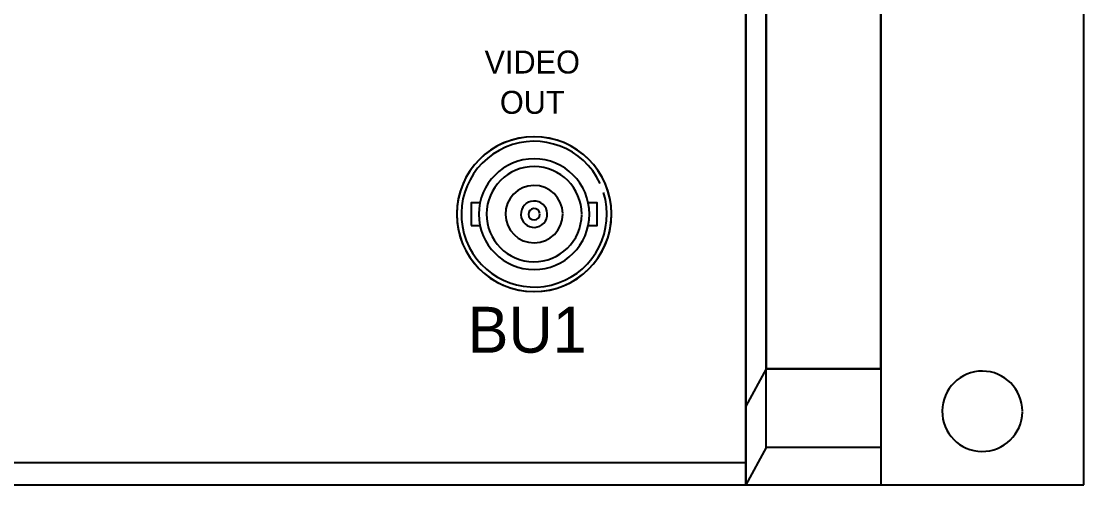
# Model space of a CAD drawing. Extents: x -9 to 472, y 133 to 334.
# Drawn here: x 379.8 to 472.5, y 133.1 to 173.5 of the extents above; entities that cross this region are included whole.
import ezdxf
from ezdxf.enums import TextEntityAlignment as Align

# ---------------------------------------------------------------- set-up
doc = ezdxf.new("R2010")
doc.units = 0
for name, color, linetype in [('110-1M', 10, 'CONTINUOUS'), ('115-1TEKST', 7, 'CONTINUOUS'), ('KOMPONENT', 10, 'CONTINUOUS'), ('SERVICE', 7, 'CONTINUOUS')]:
    doc.layers.add(name, color=color, linetype=linetype)

# ---------------------------------------------------------------- blocks, each defined once
blk = doc.blocks.new('22')
at = {"layer": 'KOMPONENT', "color": 0}
for p, q in [((11.79999999999998, 43.90000000000001), (-2.842170943040401e-14, 43.90000000000001)), ((2.842170943040401e-14, -43.90000000000003), (-2.842170943040401e-14, 43.90000000000001)), ((-2.842170943040401e-14, 43.90000000000001), (2.842170943040401e-14, -43.90000000000003)), ((11.79999999999998, 43.90000000000001), (11.80000000000004, -43.90000000000003)), ((29.49999999999997, 43.90000000000001), (11.79999999999998, 43.90000000000001)), ((29.49999999999991, -43.90000000000003), (29.49999999999997, 43.90000000000001)), ((1.799999999999983, 40.65000000000001), (11.79999999999998, 40.65000000000001)), ((1.80000000000004, -40.65000000000003), (1.799999999999983, 40.65000000000001)), ((11.79999999999998, 40.65000000000001), (11.80000000000004, -40.65000000000003)), ((1.799999999999983, 33.80000000000004), (11.79999999999998, 33.80000000000004)), ((1.80000000000004, -33.80000000000004), (1.799999999999983, 33.80000000000004)), ((11.79999999999998, 33.80000000000004), (11.80000000000004, -33.80000000000004)), ((11.80000000000004, -33.80000000000004), (1.80000000000004, -33.80000000000004)), ((11.80000000000004, -40.65000000000003), (1.80000000000004, -40.65000000000003)), ((-8.526512829121202e-14, -43.90000000000003), (11.79999999999993, -43.90000000000003)), ((11.79999999999993, -43.90000000000003), (29.49999999999991, -43.90000000000003))]:
    blk.add_line(p, q, dxfattribs=at)
for points in [[(1.799999999999983, 40.65000000000001), (-2.842170943040401e-14, 43.90000000000001)], [(1.799999999999983, 33.80000000000004), (-2.842170943040401e-14, 37.05000000000004)], [(1.80000000000004, -33.8000000000001), (2.842170943040401e-14, -37.0500000000001)], [(1.80000000000004, -40.65000000000003), (2.842170943040401e-14, -43.90000000000003)]]:
    blk.add_lwpolyline(points, dxfattribs=at)
blk.add_lwpolyline([(1.80000000000004, -33.8000000000001), (11.79999999999999, -33.8000000000001), (11.79999999999999, 33.80000000000004), (1.80000000000004, 33.80000000000004)], close=True, dxfattribs=at)
for centre in [(20.64999999999995, 37.50000000000009), (20.64999999999989, -37.5)]:
    blk.add_arc(centre, 3.5, 2.175946667623126e-13, 359.0977788384699, dxfattribs=at)

msp = doc.modelspace()

# ---------------------------------------------------------------- linework, layer by layer
at = {"layer": '110-1M', "color": 0}
for p, q in [((443, 135), (19.99999999999999, 135)), ((19.99999999999993, 133.0999999999999), (442.9999999999999, 133.0999999999999))]:
    msp.add_line(p, q, dxfattribs=at)
msp.add_lwpolyline([(443, 219), (443, 135)], dxfattribs=at)
msp.add_arc((424.54, 156.68), 6.75, 0.02776202752330393, 359.1808279124448, dxfattribs=at)
msp.add_arc((424.54, 156.68), 6.75, 0.02776202752330393, 359.1808279124448, dxfattribs=at)
at = {"layer": 'KOMPONENT', "color": 0, "linetype": 'CONTINUOUS'}
for points in [[(419.8197643067322, 157.68), (419.04, 157.68), (419.04, 155.68)], [(429.2602356932679, 155.68), (430.04, 155.68), (430.04, 157.68), (429.2602356932679, 157.68)], [(419.04, 155.68), (419.8197643067322, 155.68)]]:
    msp.add_lwpolyline(points, dxfattribs=at)
at = {"layer": 'KOMPONENT', "color": 0}
for radius, start, end in [(6.75, 0.4177905053835611, 0.0003186739278210087), (6.35, 25.01201516567985, 17.27788748292819)]:
    msp.add_arc((424.54, 156.68), radius, start, end, dxfattribs=at)
at = {"layer": 'KOMPONENT', "color": 0, "linetype": 'CONTINUOUS'}
for radius, start, end in [(4.825, 0.0004504449209600854, 0.0004429687319408905), (4.15, 0.0005258879966178503, 359.3116186877539), (2.5, 1.156541309621859, 0.0008679222264857966), (1.15, 2.543004155714043, 2.453890782957474), (0.5, 6.061998747393458, 0.004641099281958971)]:
    msp.add_arc((424.54, 156.68), radius, start, end, dxfattribs=at)

# ---------------------------------------------------------------- block references
at = {"layer": '110-1M', "color": 0}
msp.add_blockref('22', (443, 177), dxfattribs=at)

# ---------------------------------------------------------------- texts
at = {"layer": '115-1TEKST', "color": 0}
for s, p in [('VIDEO', (424.376014635266, 168.9420043628917)), ('OUT', (424.376014635266, 165.4301933392697))]:
    msp.add_text(s, height=2, dxfattribs=at).set_placement(p, align=Align.CENTER)
at = {"layer": 'SERVICE', "color": 0}
msp.add_text('BU1', height=4, dxfattribs=at).set_placement((423.9366778844256, 144.6075768452759), align=Align.CENTER)

doc.saveas('drawing.dxf')
